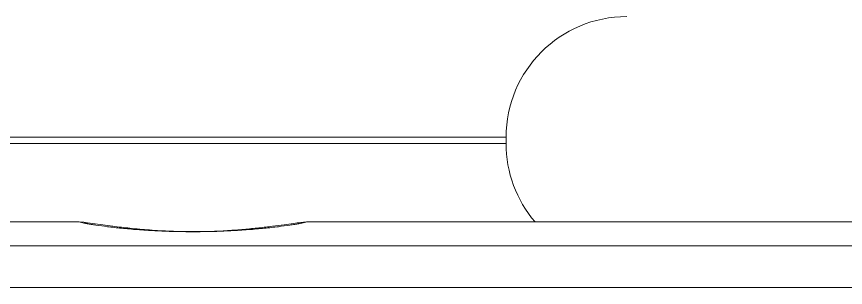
# Model space of a CAD drawing. Header units: millimetres. Extents: x 6110 to 6704, y -2661 to -1821.
# Drawn here: x 6494.077 to 6498.709, y -2142.457 to -2140.941 of the extents above; entities that cross this region are included whole.
import ezdxf

# ---------------------------------------------------------------- set-up
doc = ezdxf.new("R2010")
doc.units = ezdxf.units.MM
doc.header["$LTSCALE"] = 0.1
doc.layers.get('0').update_dxf_attribs({"lineweight": 15})

msp = doc.modelspace()

# ---------------------------------------------------------------- linework, layer by layer
for p, q in [((6496.812423649481, -2141.616504789481), (6493.312345654444, -2141.616504789481)), ((6496.812423649481, -2141.616504789481), (6496.812423649481, -2141.651754846351)), ((6493.312345654444, -2141.651754846351), (6496.812423649481, -2141.651754846351)), ((6494.424284627917, -2142.089905516924), (6490.735089634992, -2142.089905516924)), ((6494.424284051959, -2142.09021596962), (6494.439234958086, -2142.094337399315)), ((6494.42610843931, -2142.089924709592), (6494.424284627917, -2142.090219312333)), ((6494.426972203316, -2142.089921453874), (6494.426108060842, -2142.089907277818)), ((6494.45192163051, -2142.092525670969), (6494.426972203316, -2142.089921453874)), ((6494.614348316304, -2142.114418012483), (6494.473689596884, -2142.0954134822)), ((6495.664554498678, -2142.093606445974), (6495.696047613807, -2142.090006592759)), ((6495.700484027658, -2142.090216416034), (6495.685537920967, -2142.094339804113)), ((6495.698651465768, -2142.089919590108), (6495.700484754115, -2142.090214780239)), ((6499.389665224265, -2142.089905516924), (6495.700484754115, -2142.089905516924)), ((6489.699371112757, -2142.223909736536), (6500.425398190532, -2142.223909736536)), ((6489.515978938744, -2142.456808062035), (6495.062284900133, -2142.456806249704)), ((6495.062384636086, -2142.456806620552), (6500.608790397565, -2142.456808062035))]:
    msp.add_line(p, q)
for centre, radius, start, end in [((6497.487438673957, -2141.616504789481), 0.6750150244735829, 90, 180), ((6497.487438673957, -2141.651754846351), 0.6750150244735829, 180, 220.5468564458082), ((6494.103254466877, -2144.804221792623), 2.734019869544881, 82.21298607663239, 82.67316683051445)]:
    msp.add_arc(centre, radius, start, end)
for points, knots in [([(6494.439234958086, -2142.094337399315), (6494.443840379678, -2142.095316557454), (6494.454517273644, -2142.097423500695), (6494.472691612483, -2142.10069853656), (6494.495080529968, -2142.104414925029), (6494.53280679842, -2142.110201189694), (6494.589036585606, -2142.117760153466), (6494.666272634634, -2142.126366966762), (6494.754841189716, -2142.134129685614), (6494.852272974892, -2142.140297725858), (6494.95577930528, -2142.144250583431), (6495.026516384066, -2142.145151968213), (6495.06238465196, -2142.145151968213)], [0, 0, 0, 0, 0.0225624194, 0.05214539980000001, 0.088491684, 0.1313144913, 0.2350395313, 0.3603409571, 0.5036879852, 0.6610449501, 0.8281196141, 1, 1, 1, 1]), ([(6495.06238465196, -2142.144531379696), (6495.02117774785, -2142.144531379696), (6494.940302068958, -2142.142947141987), (6494.822964869102, -2142.13620379672), (6494.714819943986, -2142.126421635765), (6494.646366130911, -2142.118448732948), (6494.614348316304, -2142.114418012483)], [0, 0, 0, 0, 0.2751209287, 0.539912072, 0.7845434254000001, 1, 1, 1, 1]), ([(6495.06238465196, -2142.144531379696), (6495.127061635926, -2142.144531379696), (6495.222196587679, -2142.14156994429), (6495.345174592686, -2142.132460537628), (6495.428731405397, -2142.124251347324), (6495.503579457102, -2142.11544160637), (6495.567998762489, -2142.106951180371), (6495.62048151987, -2142.099650047578), (6495.651334800471, -2142.095352443372), (6495.664554498678, -2142.093606445974)], [0, 0, 0, 0, 0.3207917763, 0.4717088653, 0.611591635, 0.7371829095, 0.8454949478, 0.9338621225, 1, 1, 1, 1]), ([(6495.06238465196, -2142.145151968213), (6495.098253053208, -2142.145151968213), (6495.168990393625, -2142.14425081394), (6495.272497748924, -2142.140297227371), (6495.369930887316, -2142.134129193479), (6495.458500766404, -2142.126366964222), (6495.535737354558, -2142.117760155373), (6495.591967127772, -2142.110200016823), (6495.629693381617, -2142.104413667701), (6495.652082258463, -2142.100698462264), (6495.670256286146, -2142.097425140301), (6495.680932832122, -2142.095319018133), (6495.685537920967, -2142.094339804113)], [0, 0, 0, 0, 0.1718801795, 0.3389546057, 0.4963145973, 0.6396630379, 0.7649640501999999, 0.8686887631, 0.911511651, 0.9478573020000001, 0.9774392, 1, 1, 1, 1])]:
    msp.add_open_spline(points, degree=3, knots=knots)

doc.saveas('drawing.dxf')
